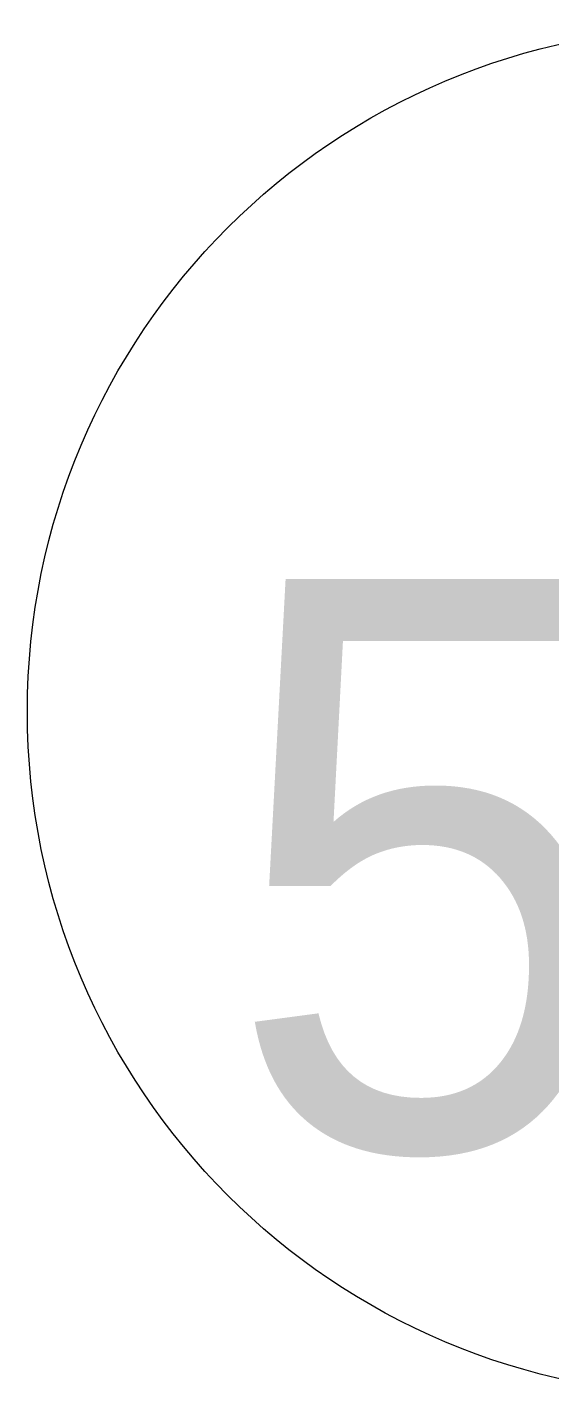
# Model space of a CAD drawing. Header units: millimetres. Extents: x -6467 to 105918, y -7090 to 92481.
# Drawn here: x 80700 to 81158, y -7090 to -5890 of the extents above; entities that cross this region are included whole.
import ezdxf

# ---------------------------------------------------------------- set-up
doc = ezdxf.new("R2010")
doc.units = ezdxf.units.MM
doc.layers.add('Оси-1', color=7, linetype='Continuous', lineweight=20, true_color=0xaaaaaa)
doc.layers.add('Оси-2', color=7, linetype='Continuous', lineweight=9, true_color=0xaaaaaa)
doc.styles.add('Arial', font='arial.ttf', dxfattribs={"width": 0.9, "height": 500})

# ---------------------------------------------------------------- blocks, each defined once
blk = doc.blocks.new('Ось сетки - Круг_Ø6_00__ISO-2_5_0_9K_-17386508-АИ_План этажа Радиаторы_2')
at = {"layer": 'Оси-1'}
blk.add_circle((0, 0), 3, dxfattribs=at)

msp = doc.modelspace()

# ---------------------------------------------------------------- block references
at = {"layer": 'Оси-1', "xscale": 199.9999999999999, "yscale": 199.9999999999999, "zscale": 199.9999999999999}
msp.add_blockref('Ось сетки - Круг_Ø6_00__ISO-2_5_0_9K_-17386508-АИ_План этажа Радиаторы_2', (81300, -6489.7), dxfattribs=at)

# ---------------------------------------------------------------- texts
at = {"layer": 'Оси-2', "insert": (81224, -6627.2), "char_height": 500, "width": 702, "attachment_point": 5, "line_spacing_factor": 0.936439, "style": 'Arial'}
msp.add_mtext('\\pt2286,4572,6858,9144,11430,13716,16002,18288,20574,22860,25146,27432,29718,32004,34290,36576,38862,41148,43434,45720,48006,50292,52578,54864,57150,59436,61722,64008,66294,68580,70866,73152;57', dxfattribs=at)

doc.saveas('drawing.dxf')
